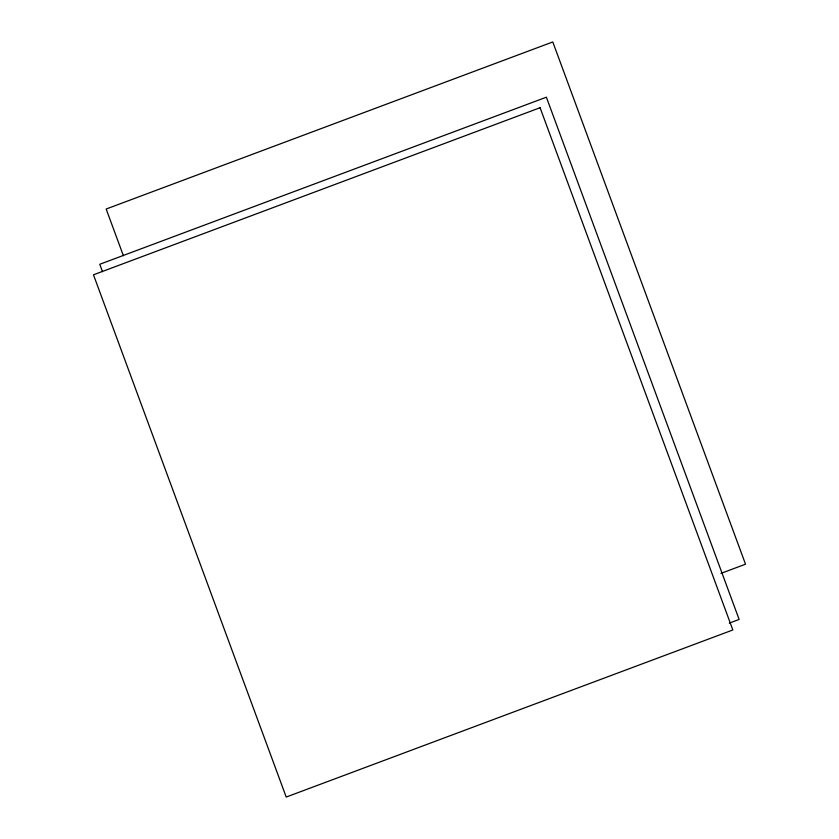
<?xml version="1.0" encoding="UTF-8"?>
<svg xmlns="http://www.w3.org/2000/svg" width="839" height="839" viewBox="0 0 839 839"><rect width="100%" height="100%" fill="white"/><g stroke="black" fill="none" stroke-linecap="round" stroke-linejoin="round"><path stroke-width="1.26" d="M720.984 573.373L745.525 564.196L552.786 41.95L106.165 209.026L123.396 255.727M729.311 623.115L739.128 619.444L546.378 97.198L99.768 264.275L102.484 271.647M540.085 107.728L93.475 274.804L286.214 797.05L732.835 629.974L540.085 107.728"/></g></svg>
